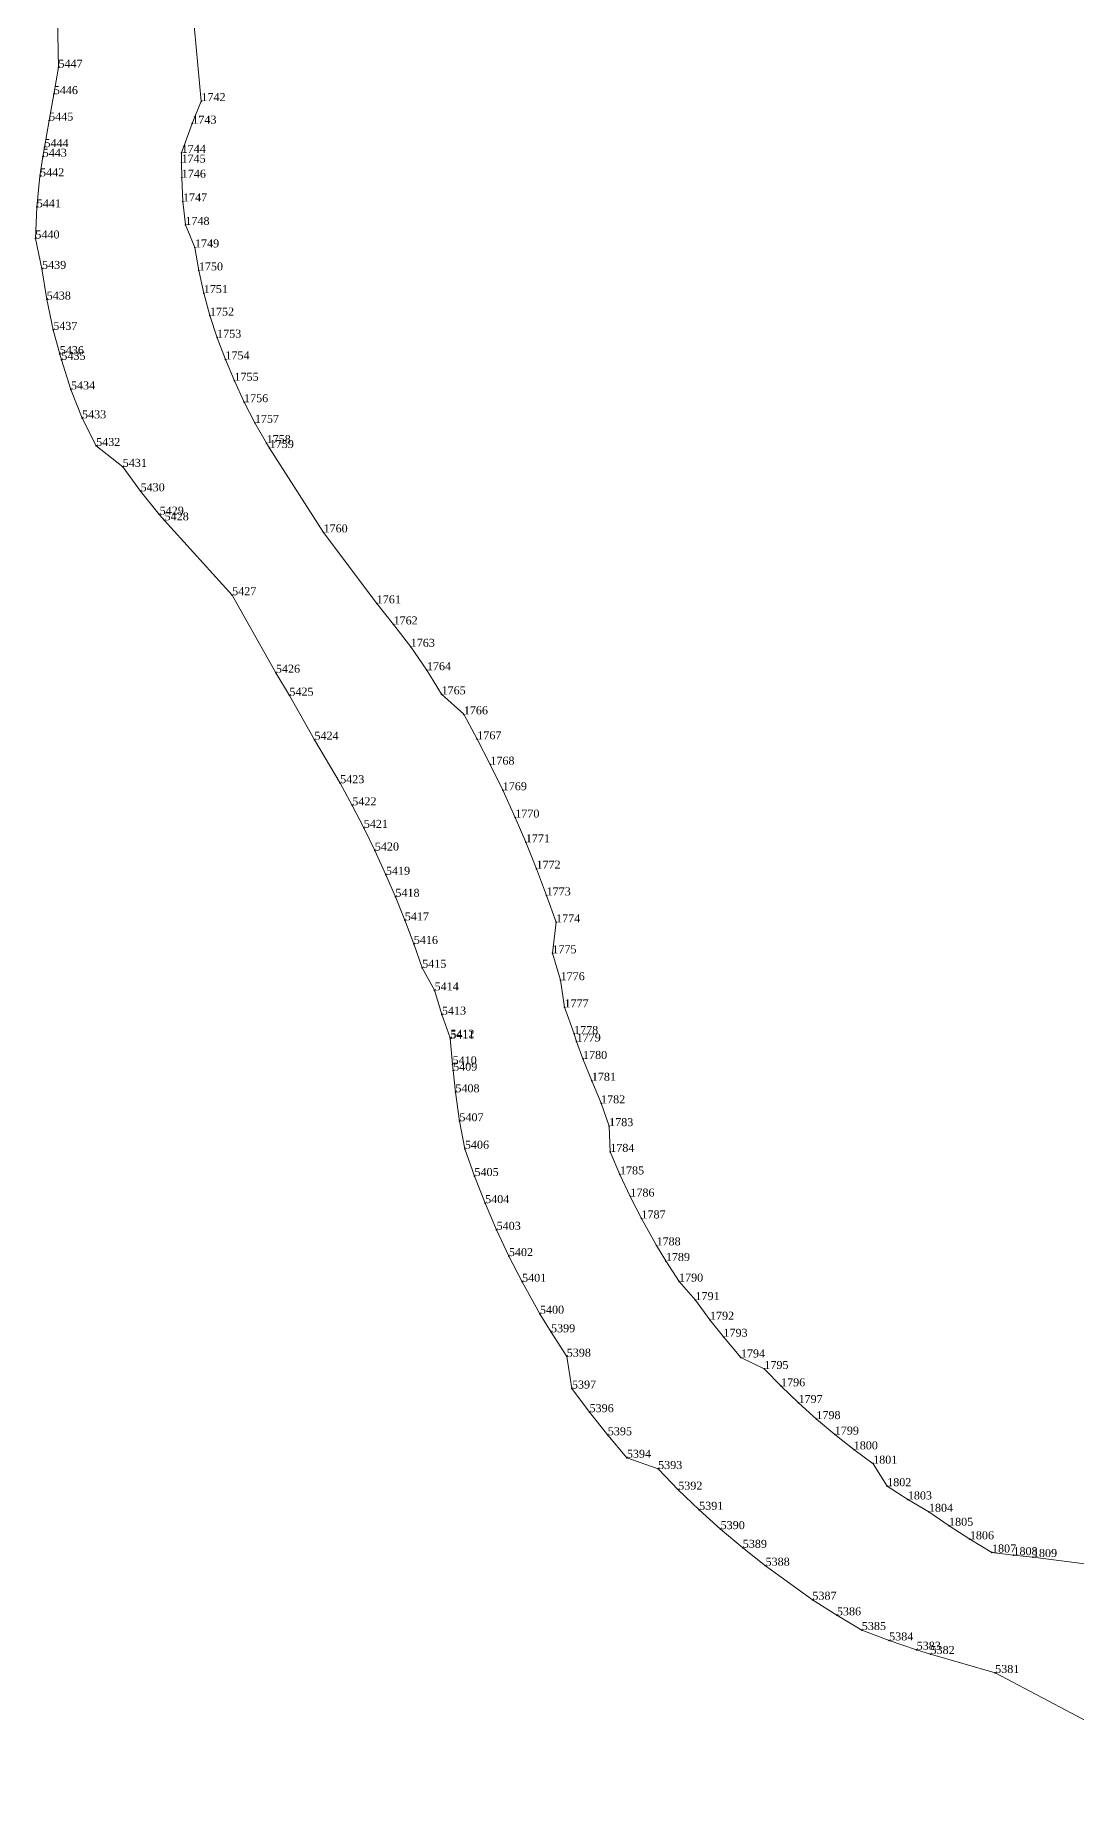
# Model space of a CAD drawing. Header units: metres. Extents: x 543554 to 549226, y 1840763 to 1844579.
# Drawn here: x 546237 to 546315.1, y 1842247.1 to 1842379.6 of the extents above; entities that cross this region are included whole.
import ezdxf

# ---------------------------------------------------------------- set-up
doc = ezdxf.new("R2010")
doc.units = ezdxf.units.M
doc.header["$MEASUREMENT"] = 0
for name, color, linetype, lineweight in [('Level 12', 7, 'Continuous', 0), ('Level 30', 7, 'Continuous', 0), ('Level 7', 7, 'Continuous', 0)]:
    doc.layers.add(name, color=color, linetype=linetype, lineweight=lineweight)
doc.styles.add('Style-Vntime', font='Vntime.shx')

# ---------------------------------------------------------------- blocks, each defined once
blk = doc.blocks.new('DDCT')
at = {"layer": 'Level 7', "color": 3, "linetype": 'Continuous', "lineweight": 30}
blk.add_point((0, 0), dxfattribs=at)
blk = doc.blocks.new('SHMIA_1741')
at = {"layer": 'Level 12', "color": 2, "linetype": 'Continuous', "lineweight": 0, "style": 'Style-Vntime'}
blk.add_text('1742', height=0.6, dxfattribs=at).set_placement((0, 0))
blk = doc.blocks.new('SHMIA_1742')
at = {"layer": 'Level 12', "color": 2, "linetype": 'Continuous', "lineweight": 0, "style": 'Style-Vntime'}
blk.add_text('1743', height=0.6, dxfattribs=at).set_placement((0, 0))
blk = doc.blocks.new('SHMIA_1743')
at = {"layer": 'Level 12', "color": 2, "linetype": 'Continuous', "lineweight": 0, "style": 'Style-Vntime'}
blk.add_text('1744', height=0.6, dxfattribs=at).set_placement((0, 0))
blk = doc.blocks.new('SHMIA_1744')
at = {"layer": 'Level 12', "color": 2, "linetype": 'Continuous', "lineweight": 0, "style": 'Style-Vntime'}
blk.add_text('1745', height=0.6, dxfattribs=at).set_placement((0, 0))
blk = doc.blocks.new('SHMIA_1745')
at = {"layer": 'Level 12', "color": 2, "linetype": 'Continuous', "lineweight": 0, "style": 'Style-Vntime'}
blk.add_text('1746', height=0.6, dxfattribs=at).set_placement((0, 0))
blk = doc.blocks.new('SHMIA_1746')
at = {"layer": 'Level 12', "color": 2, "linetype": 'Continuous', "lineweight": 0, "style": 'Style-Vntime'}
blk.add_text('1747', height=0.6, dxfattribs=at).set_placement((0, 0))
blk = doc.blocks.new('SHMIA_1747')
at = {"layer": 'Level 12', "color": 2, "linetype": 'Continuous', "lineweight": 0, "style": 'Style-Vntime'}
blk.add_text('1748', height=0.6, dxfattribs=at).set_placement((0, 0))
blk = doc.blocks.new('SHMIA_1748')
at = {"layer": 'Level 12', "color": 2, "linetype": 'Continuous', "lineweight": 0, "style": 'Style-Vntime'}
blk.add_text('1749', height=0.6, dxfattribs=at).set_placement((0, 0))
blk = doc.blocks.new('SHMIA_1749')
at = {"layer": 'Level 12', "color": 2, "linetype": 'Continuous', "lineweight": 0, "style": 'Style-Vntime'}
blk.add_text('1750', height=0.6, dxfattribs=at).set_placement((0, 0))
blk = doc.blocks.new('SHMIA_1750')
at = {"layer": 'Level 12', "color": 2, "linetype": 'Continuous', "lineweight": 0, "style": 'Style-Vntime'}
blk.add_text('1751', height=0.6, dxfattribs=at).set_placement((0, 0))
blk = doc.blocks.new('SHMIA_1751')
at = {"layer": 'Level 12', "color": 2, "linetype": 'Continuous', "lineweight": 0, "style": 'Style-Vntime'}
blk.add_text('1752', height=0.6, dxfattribs=at).set_placement((0, 0))
blk = doc.blocks.new('SHMIA_1752')
at = {"layer": 'Level 12', "color": 2, "linetype": 'Continuous', "lineweight": 0, "style": 'Style-Vntime'}
blk.add_text('1753', height=0.6, dxfattribs=at).set_placement((0, 0))
blk = doc.blocks.new('SHMIA_1753')
at = {"layer": 'Level 12', "color": 2, "linetype": 'Continuous', "lineweight": 0, "style": 'Style-Vntime'}
blk.add_text('1754', height=0.6, dxfattribs=at).set_placement((0, 0))
blk = doc.blocks.new('SHMIA_1754')
at = {"layer": 'Level 12', "color": 2, "linetype": 'Continuous', "lineweight": 0, "style": 'Style-Vntime'}
blk.add_text('1755', height=0.6, dxfattribs=at).set_placement((0, 0))
blk = doc.blocks.new('SHMIA_1755')
at = {"layer": 'Level 12', "color": 2, "linetype": 'Continuous', "lineweight": 0, "style": 'Style-Vntime'}
blk.add_text('1756', height=0.6, dxfattribs=at).set_placement((0, 0))
blk = doc.blocks.new('SHMIA_1756')
at = {"layer": 'Level 12', "color": 2, "linetype": 'Continuous', "lineweight": 0, "style": 'Style-Vntime'}
blk.add_text('1757', height=0.6, dxfattribs=at).set_placement((0, 0))
blk = doc.blocks.new('SHMIA_1757')
at = {"layer": 'Level 12', "color": 2, "linetype": 'Continuous', "lineweight": 0, "style": 'Style-Vntime'}
blk.add_text('1758', height=0.6, dxfattribs=at).set_placement((0, 0))
blk = doc.blocks.new('SHMIA_1758')
at = {"layer": 'Level 12', "color": 2, "linetype": 'Continuous', "lineweight": 0, "style": 'Style-Vntime'}
blk.add_text('1759', height=0.6, dxfattribs=at).set_placement((0, 0))
blk = doc.blocks.new('SHMIA_1759')
at = {"layer": 'Level 12', "color": 2, "linetype": 'Continuous', "lineweight": 0, "style": 'Style-Vntime'}
blk.add_text('1760', height=0.6, dxfattribs=at).set_placement((0, 0))
blk = doc.blocks.new('SHMIA_1760')
at = {"layer": 'Level 12', "color": 2, "linetype": 'Continuous', "lineweight": 0, "style": 'Style-Vntime'}
blk.add_text('1761', height=0.6, dxfattribs=at).set_placement((0, 0))
blk = doc.blocks.new('SHMIA_1761')
at = {"layer": 'Level 12', "color": 2, "linetype": 'Continuous', "lineweight": 0, "style": 'Style-Vntime'}
blk.add_text('1762', height=0.6, dxfattribs=at).set_placement((0, 0))
blk = doc.blocks.new('SHMIA_1762')
at = {"layer": 'Level 12', "color": 2, "linetype": 'Continuous', "lineweight": 0, "style": 'Style-Vntime'}
blk.add_text('1763', height=0.6, dxfattribs=at).set_placement((0, 0))
blk = doc.blocks.new('SHMIA_1763')
at = {"layer": 'Level 12', "color": 2, "linetype": 'Continuous', "lineweight": 0, "style": 'Style-Vntime'}
blk.add_text('1764', height=0.6, dxfattribs=at).set_placement((0, 0))
blk = doc.blocks.new('SHMIA_1764')
at = {"layer": 'Level 12', "color": 2, "linetype": 'Continuous', "lineweight": 0, "style": 'Style-Vntime'}
blk.add_text('1765', height=0.6, dxfattribs=at).set_placement((0, 0))
blk = doc.blocks.new('SHMIA_1765')
at = {"layer": 'Level 12', "color": 2, "linetype": 'Continuous', "lineweight": 0, "style": 'Style-Vntime'}
blk.add_text('1766', height=0.6, dxfattribs=at).set_placement((0, 0))
blk = doc.blocks.new('SHMIA_1766')
at = {"layer": 'Level 12', "color": 2, "linetype": 'Continuous', "lineweight": 0, "style": 'Style-Vntime'}
blk.add_text('1767', height=0.6, dxfattribs=at).set_placement((0, 0))
blk = doc.blocks.new('SHMIA_1767')
at = {"layer": 'Level 12', "color": 2, "linetype": 'Continuous', "lineweight": 0, "style": 'Style-Vntime'}
blk.add_text('1768', height=0.6, dxfattribs=at).set_placement((0, 0))
blk = doc.blocks.new('SHMIA_1768')
at = {"layer": 'Level 12', "color": 2, "linetype": 'Continuous', "lineweight": 0, "style": 'Style-Vntime'}
blk.add_text('1769', height=0.6, dxfattribs=at).set_placement((0, 0))
blk = doc.blocks.new('SHMIA_1769')
at = {"layer": 'Level 12', "color": 2, "linetype": 'Continuous', "lineweight": 0, "style": 'Style-Vntime'}
blk.add_text('1770', height=0.6, dxfattribs=at).set_placement((0, 0))
blk = doc.blocks.new('SHMIA_1770')
at = {"layer": 'Level 12', "color": 2, "linetype": 'Continuous', "lineweight": 0, "style": 'Style-Vntime'}
blk.add_text('1771', height=0.6, dxfattribs=at).set_placement((0, 0))
blk = doc.blocks.new('SHMIA_1771')
at = {"layer": 'Level 12', "color": 2, "linetype": 'Continuous', "lineweight": 0, "style": 'Style-Vntime'}
blk.add_text('1772', height=0.6, dxfattribs=at).set_placement((0, 0))
blk = doc.blocks.new('SHMIA_1772')
at = {"layer": 'Level 12', "color": 2, "linetype": 'Continuous', "lineweight": 0, "style": 'Style-Vntime'}
blk.add_text('1773', height=0.6, dxfattribs=at).set_placement((0, 0))
blk = doc.blocks.new('SHMIA_1773')
at = {"layer": 'Level 12', "color": 2, "linetype": 'Continuous', "lineweight": 0, "style": 'Style-Vntime'}
blk.add_text('1774', height=0.6, dxfattribs=at).set_placement((0, 0))
blk = doc.blocks.new('SHMIA_1774')
at = {"layer": 'Level 12', "color": 2, "linetype": 'Continuous', "lineweight": 0, "style": 'Style-Vntime'}
blk.add_text('1775', height=0.6, dxfattribs=at).set_placement((0, 0))
blk = doc.blocks.new('SHMIA_1775')
at = {"layer": 'Level 12', "color": 2, "linetype": 'Continuous', "lineweight": 0, "style": 'Style-Vntime'}
blk.add_text('1776', height=0.6, dxfattribs=at).set_placement((0, 0))
blk = doc.blocks.new('SHMIA_1776')
at = {"layer": 'Level 12', "color": 2, "linetype": 'Continuous', "lineweight": 0, "style": 'Style-Vntime'}
blk.add_text('1777', height=0.6, dxfattribs=at).set_placement((0, 0))
blk = doc.blocks.new('SHMIA_1777')
at = {"layer": 'Level 12', "color": 2, "linetype": 'Continuous', "lineweight": 0, "style": 'Style-Vntime'}
blk.add_text('1778', height=0.6, dxfattribs=at).set_placement((0, 0))
blk = doc.blocks.new('SHMIA_1778')
at = {"layer": 'Level 12', "color": 2, "linetype": 'Continuous', "lineweight": 0, "style": 'Style-Vntime'}
blk.add_text('1779', height=0.6, dxfattribs=at).set_placement((0, 0))
blk = doc.blocks.new('SHMIA_1779')
at = {"layer": 'Level 12', "color": 2, "linetype": 'Continuous', "lineweight": 0, "style": 'Style-Vntime'}
blk.add_text('1780', height=0.6, dxfattribs=at).set_placement((0, 0))
blk = doc.blocks.new('SHMIA_1780')
at = {"layer": 'Level 12', "color": 2, "linetype": 'Continuous', "lineweight": 0, "style": 'Style-Vntime'}
blk.add_text('1781', height=0.6, dxfattribs=at).set_placement((0, 0))
blk = doc.blocks.new('SHMIA_1781')
at = {"layer": 'Level 12', "color": 2, "linetype": 'Continuous', "lineweight": 0, "style": 'Style-Vntime'}
blk.add_text('1782', height=0.6, dxfattribs=at).set_placement((0, 0))
blk = doc.blocks.new('SHMIA_1782')
at = {"layer": 'Level 12', "color": 2, "linetype": 'Continuous', "lineweight": 0, "style": 'Style-Vntime'}
blk.add_text('1783', height=0.6, dxfattribs=at).set_placement((0, 0))
blk = doc.blocks.new('SHMIA_1783')
at = {"layer": 'Level 12', "color": 2, "linetype": 'Continuous', "lineweight": 0, "style": 'Style-Vntime'}
blk.add_text('1784', height=0.6, dxfattribs=at).set_placement((0, 0))
blk = doc.blocks.new('SHMIA_1784')
at = {"layer": 'Level 12', "color": 2, "linetype": 'Continuous', "lineweight": 0, "style": 'Style-Vntime'}
blk.add_text('1785', height=0.6, dxfattribs=at).set_placement((0, 0))
blk = doc.blocks.new('SHMIA_1785')
at = {"layer": 'Level 12', "color": 2, "linetype": 'Continuous', "lineweight": 0, "style": 'Style-Vntime'}
blk.add_text('1786', height=0.6, dxfattribs=at).set_placement((0, 0))
blk = doc.blocks.new('SHMIA_1786')
at = {"layer": 'Level 12', "color": 2, "linetype": 'Continuous', "lineweight": 0, "style": 'Style-Vntime'}
blk.add_text('1787', height=0.6, dxfattribs=at).set_placement((0, 0))
blk = doc.blocks.new('SHMIA_1787')
at = {"layer": 'Level 12', "color": 2, "linetype": 'Continuous', "lineweight": 0, "style": 'Style-Vntime'}
blk.add_text('1788', height=0.6, dxfattribs=at).set_placement((0, 0))
blk = doc.blocks.new('SHMIA_1788')
at = {"layer": 'Level 12', "color": 2, "linetype": 'Continuous', "lineweight": 0, "style": 'Style-Vntime'}
blk.add_text('1789', height=0.6, dxfattribs=at).set_placement((0, 0))
blk = doc.blocks.new('SHMIA_1789')
at = {"layer": 'Level 12', "color": 2, "linetype": 'Continuous', "lineweight": 0, "style": 'Style-Vntime'}
blk.add_text('1790', height=0.6, dxfattribs=at).set_placement((0, 0))
blk = doc.blocks.new('SHMIA_1790')
at = {"layer": 'Level 12', "color": 2, "linetype": 'Continuous', "lineweight": 0, "style": 'Style-Vntime'}
blk.add_text('1791', height=0.6, dxfattribs=at).set_placement((0, 0))
blk = doc.blocks.new('SHMIA_1791')
at = {"layer": 'Level 12', "color": 2, "linetype": 'Continuous', "lineweight": 0, "style": 'Style-Vntime'}
blk.add_text('1792', height=0.6, dxfattribs=at).set_placement((0, 0))
blk = doc.blocks.new('SHMIA_1792')
at = {"layer": 'Level 12', "color": 2, "linetype": 'Continuous', "lineweight": 0, "style": 'Style-Vntime'}
blk.add_text('1793', height=0.6, dxfattribs=at).set_placement((0, 0))
blk = doc.blocks.new('SHMIA_1793')
at = {"layer": 'Level 12', "color": 2, "linetype": 'Continuous', "lineweight": 0, "style": 'Style-Vntime'}
blk.add_text('1794', height=0.6, dxfattribs=at).set_placement((0, 0))
blk = doc.blocks.new('SHMIA_1794')
at = {"layer": 'Level 12', "color": 2, "linetype": 'Continuous', "lineweight": 0, "style": 'Style-Vntime'}
blk.add_text('1795', height=0.6, dxfattribs=at).set_placement((0, 0))
blk = doc.blocks.new('SHMIA_1795')
at = {"layer": 'Level 12', "color": 2, "linetype": 'Continuous', "lineweight": 0, "style": 'Style-Vntime'}
blk.add_text('1796', height=0.6, dxfattribs=at).set_placement((0, 0))
blk = doc.blocks.new('SHMIA_1796')
at = {"layer": 'Level 12', "color": 2, "linetype": 'Continuous', "lineweight": 0, "style": 'Style-Vntime'}
blk.add_text('1797', height=0.6, dxfattribs=at).set_placement((0, 0))
blk = doc.blocks.new('SHMIA_1797')
at = {"layer": 'Level 12', "color": 2, "linetype": 'Continuous', "lineweight": 0, "style": 'Style-Vntime'}
blk.add_text('1798', height=0.6, dxfattribs=at).set_placement((0, 0))
blk = doc.blocks.new('SHMIA_1798')
at = {"layer": 'Level 12', "color": 2, "linetype": 'Continuous', "lineweight": 0, "style": 'Style-Vntime'}
blk.add_text('1799', height=0.6, dxfattribs=at).set_placement((0, 0))
blk = doc.blocks.new('SHMIA_1799')
at = {"layer": 'Level 12', "color": 2, "linetype": 'Continuous', "lineweight": 0, "style": 'Style-Vntime'}
blk.add_text('1800', height=0.6, dxfattribs=at).set_placement((0, 0))
blk = doc.blocks.new('SHMIA_1800')
at = {"layer": 'Level 12', "color": 2, "linetype": 'Continuous', "lineweight": 0, "style": 'Style-Vntime'}
blk.add_text('1801', height=0.6, dxfattribs=at).set_placement((0, 0))
blk = doc.blocks.new('SHMIA_1801')
at = {"layer": 'Level 12', "color": 2, "linetype": 'Continuous', "lineweight": 0, "style": 'Style-Vntime'}
blk.add_text('1802', height=0.6, dxfattribs=at).set_placement((0, 0))
blk = doc.blocks.new('SHMIA_1802')
at = {"layer": 'Level 12', "color": 2, "linetype": 'Continuous', "lineweight": 0, "style": 'Style-Vntime'}
blk.add_text('1803', height=0.6, dxfattribs=at).set_placement((0, 0))
blk = doc.blocks.new('SHMIA_1803')
at = {"layer": 'Level 12', "color": 2, "linetype": 'Continuous', "lineweight": 0, "style": 'Style-Vntime'}
blk.add_text('1804', height=0.6, dxfattribs=at).set_placement((0, 0))
blk = doc.blocks.new('SHMIA_1804')
at = {"layer": 'Level 12', "color": 2, "linetype": 'Continuous', "lineweight": 0, "style": 'Style-Vntime'}
blk.add_text('1805', height=0.6, dxfattribs=at).set_placement((0, 0))
blk = doc.blocks.new('SHMIA_1805')
at = {"layer": 'Level 12', "color": 2, "linetype": 'Continuous', "lineweight": 0, "style": 'Style-Vntime'}
blk.add_text('1806', height=0.6, dxfattribs=at).set_placement((0, 0))
blk = doc.blocks.new('SHMIA_1806')
at = {"layer": 'Level 12', "color": 2, "linetype": 'Continuous', "lineweight": 0, "style": 'Style-Vntime'}
blk.add_text('1807', height=0.6, dxfattribs=at).set_placement((0, 0))
blk = doc.blocks.new('SHMIA_1807')
at = {"layer": 'Level 12', "color": 2, "linetype": 'Continuous', "lineweight": 0, "style": 'Style-Vntime'}
blk.add_text('1808', height=0.6, dxfattribs=at).set_placement((0, 0))
blk = doc.blocks.new('SHMIA_1808')
at = {"layer": 'Level 12', "color": 2, "linetype": 'Continuous', "lineweight": 0, "style": 'Style-Vntime'}
blk.add_text('1809', height=0.6, dxfattribs=at).set_placement((0, 0))
blk = doc.blocks.new('SHMIA_5380')
at = {"layer": 'Level 12', "color": 2, "linetype": 'Continuous', "lineweight": 0, "style": 'Style-Vntime'}
blk.add_text('5381', height=0.6, dxfattribs=at).set_placement((0, 0))
blk = doc.blocks.new('SHMIA_5381')
at = {"layer": 'Level 12', "color": 2, "linetype": 'Continuous', "lineweight": 0, "style": 'Style-Vntime'}
blk.add_text('5382', height=0.6, dxfattribs=at).set_placement((0, 0))
blk = doc.blocks.new('SHMIA_5382')
at = {"layer": 'Level 12', "color": 2, "linetype": 'Continuous', "lineweight": 0, "style": 'Style-Vntime'}
blk.add_text('5383', height=0.6, dxfattribs=at).set_placement((0, 0))
blk = doc.blocks.new('SHMIA_5383')
at = {"layer": 'Level 12', "color": 2, "linetype": 'Continuous', "lineweight": 0, "style": 'Style-Vntime'}
blk.add_text('5384', height=0.6, dxfattribs=at).set_placement((0, 0))
blk = doc.blocks.new('SHMIA_5384')
at = {"layer": 'Level 12', "color": 2, "linetype": 'Continuous', "lineweight": 0, "style": 'Style-Vntime'}
blk.add_text('5385', height=0.6, dxfattribs=at).set_placement((0, 0))
blk = doc.blocks.new('SHMIA_5385')
at = {"layer": 'Level 12', "color": 2, "linetype": 'Continuous', "lineweight": 0, "style": 'Style-Vntime'}
blk.add_text('5386', height=0.6, dxfattribs=at).set_placement((0, 0))
blk = doc.blocks.new('SHMIA_5386')
at = {"layer": 'Level 12', "color": 2, "linetype": 'Continuous', "lineweight": 0, "style": 'Style-Vntime'}
blk.add_text('5387', height=0.6, dxfattribs=at).set_placement((0, 0))
blk = doc.blocks.new('SHMIA_5387')
at = {"layer": 'Level 12', "color": 2, "linetype": 'Continuous', "lineweight": 0, "style": 'Style-Vntime'}
blk.add_text('5388', height=0.6, dxfattribs=at).set_placement((0, 0))
blk = doc.blocks.new('SHMIA_5388')
at = {"layer": 'Level 12', "color": 2, "linetype": 'Continuous', "lineweight": 0, "style": 'Style-Vntime'}
blk.add_text('5389', height=0.6, dxfattribs=at).set_placement((0, 0))
blk = doc.blocks.new('SHMIA_5389')
at = {"layer": 'Level 12', "color": 2, "linetype": 'Continuous', "lineweight": 0, "style": 'Style-Vntime'}
blk.add_text('5390', height=0.6, dxfattribs=at).set_placement((0, 0))
blk = doc.blocks.new('SHMIA_5390')
at = {"layer": 'Level 12', "color": 2, "linetype": 'Continuous', "lineweight": 0, "style": 'Style-Vntime'}
blk.add_text('5391', height=0.6, dxfattribs=at).set_placement((0, 0))
blk = doc.blocks.new('SHMIA_5391')
at = {"layer": 'Level 12', "color": 2, "linetype": 'Continuous', "lineweight": 0, "style": 'Style-Vntime'}
blk.add_text('5392', height=0.6, dxfattribs=at).set_placement((0, 0))
blk = doc.blocks.new('SHMIA_5392')
at = {"layer": 'Level 12', "color": 2, "linetype": 'Continuous', "lineweight": 0, "style": 'Style-Vntime'}
blk.add_text('5393', height=0.6, dxfattribs=at).set_placement((0, 0))
blk = doc.blocks.new('SHMIA_5393')
at = {"layer": 'Level 12', "color": 2, "linetype": 'Continuous', "lineweight": 0, "style": 'Style-Vntime'}
blk.add_text('5394', height=0.6, dxfattribs=at).set_placement((0, 0))
blk = doc.blocks.new('SHMIA_5394')
at = {"layer": 'Level 12', "color": 2, "linetype": 'Continuous', "lineweight": 0, "style": 'Style-Vntime'}
blk.add_text('5395', height=0.6, dxfattribs=at).set_placement((0, 0))
blk = doc.blocks.new('SHMIA_5395')
at = {"layer": 'Level 12', "color": 2, "linetype": 'Continuous', "lineweight": 0, "style": 'Style-Vntime'}
blk.add_text('5396', height=0.6, dxfattribs=at).set_placement((0, 0))
blk = doc.blocks.new('SHMIA_5396')
at = {"layer": 'Level 12', "color": 2, "linetype": 'Continuous', "lineweight": 0, "style": 'Style-Vntime'}
blk.add_text('5397', height=0.6, dxfattribs=at).set_placement((0, 0))
blk = doc.blocks.new('SHMIA_5397')
at = {"layer": 'Level 12', "color": 2, "linetype": 'Continuous', "lineweight": 0, "style": 'Style-Vntime'}
blk.add_text('5398', height=0.6, dxfattribs=at).set_placement((0, 0))
blk = doc.blocks.new('SHMIA_5398')
at = {"layer": 'Level 12', "color": 2, "linetype": 'Continuous', "lineweight": 0, "style": 'Style-Vntime'}
blk.add_text('5399', height=0.6, dxfattribs=at).set_placement((0, 0))
blk = doc.blocks.new('SHMIA_5399')
at = {"layer": 'Level 12', "color": 2, "linetype": 'Continuous', "lineweight": 0, "style": 'Style-Vntime'}
blk.add_text('5400', height=0.6, dxfattribs=at).set_placement((0, 0))
blk = doc.blocks.new('SHMIA_5400')
at = {"layer": 'Level 12', "color": 2, "linetype": 'Continuous', "lineweight": 0, "style": 'Style-Vntime'}
blk.add_text('5401', height=0.6, dxfattribs=at).set_placement((0, 0))
blk = doc.blocks.new('SHMIA_5401')
at = {"layer": 'Level 12', "color": 2, "linetype": 'Continuous', "lineweight": 0, "style": 'Style-Vntime'}
blk.add_text('5402', height=0.6, dxfattribs=at).set_placement((0, 0))
blk = doc.blocks.new('SHMIA_5402')
at = {"layer": 'Level 12', "color": 2, "linetype": 'Continuous', "lineweight": 0, "style": 'Style-Vntime'}
blk.add_text('5403', height=0.6, dxfattribs=at).set_placement((0, 0))
blk = doc.blocks.new('SHMIA_5403')
at = {"layer": 'Level 12', "color": 2, "linetype": 'Continuous', "lineweight": 0, "style": 'Style-Vntime'}
blk.add_text('5404', height=0.6, dxfattribs=at).set_placement((0, 0))
blk = doc.blocks.new('SHMIA_5404')
at = {"layer": 'Level 12', "color": 2, "linetype": 'Continuous', "lineweight": 0, "style": 'Style-Vntime'}
blk.add_text('5405', height=0.6, dxfattribs=at).set_placement((0, 0))
blk = doc.blocks.new('SHMIA_5405')
at = {"layer": 'Level 12', "color": 2, "linetype": 'Continuous', "lineweight": 0, "style": 'Style-Vntime'}
blk.add_text('5406', height=0.6, dxfattribs=at).set_placement((0, 0))
blk = doc.blocks.new('SHMIA_5406')
at = {"layer": 'Level 12', "color": 2, "linetype": 'Continuous', "lineweight": 0, "style": 'Style-Vntime'}
blk.add_text('5407', height=0.6, dxfattribs=at).set_placement((0, 0))
blk = doc.blocks.new('SHMIA_5407')
at = {"layer": 'Level 12', "color": 2, "linetype": 'Continuous', "lineweight": 0, "style": 'Style-Vntime'}
blk.add_text('5408', height=0.6, dxfattribs=at).set_placement((0, 0))
blk = doc.blocks.new('SHMIA_5408')
at = {"layer": 'Level 12', "color": 2, "linetype": 'Continuous', "lineweight": 0, "style": 'Style-Vntime'}
blk.add_text('5409', height=0.6, dxfattribs=at).set_placement((0, 0))
blk = doc.blocks.new('SHMIA_5409')
at = {"layer": 'Level 12', "color": 2, "linetype": 'Continuous', "lineweight": 0, "style": 'Style-Vntime'}
blk.add_text('5410', height=0.6, dxfattribs=at).set_placement((0, 0))
blk = doc.blocks.new('SHMIA_5410')
at = {"layer": 'Level 12', "color": 2, "linetype": 'Continuous', "lineweight": 0, "style": 'Style-Vntime'}
blk.add_text('5411', height=0.6, dxfattribs=at).set_placement((0, 0))
blk = doc.blocks.new('SHMIA_5411')
at = {"layer": 'Level 12', "color": 2, "linetype": 'Continuous', "lineweight": 0, "style": 'Style-Vntime'}
blk.add_text('5412', height=0.6, dxfattribs=at).set_placement((0, 0))
blk = doc.blocks.new('SHMIA_5412')
at = {"layer": 'Level 12', "color": 2, "linetype": 'Continuous', "lineweight": 0, "style": 'Style-Vntime'}
blk.add_text('5413', height=0.6, dxfattribs=at).set_placement((0, 0))
blk = doc.blocks.new('SHMIA_5413')
at = {"layer": 'Level 12', "color": 2, "linetype": 'Continuous', "lineweight": 0, "style": 'Style-Vntime'}
blk.add_text('5414', height=0.6, dxfattribs=at).set_placement((0, 0))
blk = doc.blocks.new('SHMIA_5414')
at = {"layer": 'Level 12', "color": 2, "linetype": 'Continuous', "lineweight": 0, "style": 'Style-Vntime'}
blk.add_text('5415', height=0.6, dxfattribs=at).set_placement((0, 0))
blk = doc.blocks.new('SHMIA_5415')
at = {"layer": 'Level 12', "color": 2, "linetype": 'Continuous', "lineweight": 0, "style": 'Style-Vntime'}
blk.add_text('5416', height=0.6, dxfattribs=at).set_placement((0, 0))
blk = doc.blocks.new('SHMIA_5416')
at = {"layer": 'Level 12', "color": 2, "linetype": 'Continuous', "lineweight": 0, "style": 'Style-Vntime'}
blk.add_text('5417', height=0.6, dxfattribs=at).set_placement((0, 0))
blk = doc.blocks.new('SHMIA_5417')
at = {"layer": 'Level 12', "color": 2, "linetype": 'Continuous', "lineweight": 0, "style": 'Style-Vntime'}
blk.add_text('5418', height=0.6, dxfattribs=at).set_placement((0, 0))
blk = doc.blocks.new('SHMIA_5418')
at = {"layer": 'Level 12', "color": 2, "linetype": 'Continuous', "lineweight": 0, "style": 'Style-Vntime'}
blk.add_text('5419', height=0.6, dxfattribs=at).set_placement((0, 0))
blk = doc.blocks.new('SHMIA_5419')
at = {"layer": 'Level 12', "color": 2, "linetype": 'Continuous', "lineweight": 0, "style": 'Style-Vntime'}
blk.add_text('5420', height=0.6, dxfattribs=at).set_placement((0, 0))
blk = doc.blocks.new('SHMIA_5420')
at = {"layer": 'Level 12', "color": 2, "linetype": 'Continuous', "lineweight": 0, "style": 'Style-Vntime'}
blk.add_text('5421', height=0.6, dxfattribs=at).set_placement((0, 0))
blk = doc.blocks.new('SHMIA_5421')
at = {"layer": 'Level 12', "color": 2, "linetype": 'Continuous', "lineweight": 0, "style": 'Style-Vntime'}
blk.add_text('5422', height=0.6, dxfattribs=at).set_placement((0, 0))
blk = doc.blocks.new('SHMIA_5422')
at = {"layer": 'Level 12', "color": 2, "linetype": 'Continuous', "lineweight": 0, "style": 'Style-Vntime'}
blk.add_text('5423', height=0.6, dxfattribs=at).set_placement((0, 0))
blk = doc.blocks.new('SHMIA_5423')
at = {"layer": 'Level 12', "color": 2, "linetype": 'Continuous', "lineweight": 0, "style": 'Style-Vntime'}
blk.add_text('5424', height=0.6, dxfattribs=at).set_placement((0, 0))
blk = doc.blocks.new('SHMIA_5424')
at = {"layer": 'Level 12', "color": 2, "linetype": 'Continuous', "lineweight": 0, "style": 'Style-Vntime'}
blk.add_text('5425', height=0.6, dxfattribs=at).set_placement((0, 0))
blk = doc.blocks.new('SHMIA_5425')
at = {"layer": 'Level 12', "color": 2, "linetype": 'Continuous', "lineweight": 0, "style": 'Style-Vntime'}
blk.add_text('5426', height=0.6, dxfattribs=at).set_placement((0, 0))
blk = doc.blocks.new('SHMIA_5426')
at = {"layer": 'Level 12', "color": 2, "linetype": 'Continuous', "lineweight": 0, "style": 'Style-Vntime'}
blk.add_text('5427', height=0.6, dxfattribs=at).set_placement((0, 0))
blk = doc.blocks.new('SHMIA_5427')
at = {"layer": 'Level 12', "color": 2, "linetype": 'Continuous', "lineweight": 0, "style": 'Style-Vntime'}
blk.add_text('5428', height=0.6, dxfattribs=at).set_placement((0, 0))
blk = doc.blocks.new('SHMIA_5428')
at = {"layer": 'Level 12', "color": 2, "linetype": 'Continuous', "lineweight": 0, "style": 'Style-Vntime'}
blk.add_text('5429', height=0.6, dxfattribs=at).set_placement((0, 0))
blk = doc.blocks.new('SHMIA_5429')
at = {"layer": 'Level 12', "color": 2, "linetype": 'Continuous', "lineweight": 0, "style": 'Style-Vntime'}
blk.add_text('5430', height=0.6, dxfattribs=at).set_placement((0, 0))
blk = doc.blocks.new('SHMIA_5430')
at = {"layer": 'Level 12', "color": 2, "linetype": 'Continuous', "lineweight": 0, "style": 'Style-Vntime'}
blk.add_text('5431', height=0.6, dxfattribs=at).set_placement((0, 0))
blk = doc.blocks.new('SHMIA_5431')
at = {"layer": 'Level 12', "color": 2, "linetype": 'Continuous', "lineweight": 0, "style": 'Style-Vntime'}
blk.add_text('5432', height=0.6, dxfattribs=at).set_placement((0, 0))
blk = doc.blocks.new('SHMIA_5432')
at = {"layer": 'Level 12', "color": 2, "linetype": 'Continuous', "lineweight": 0, "style": 'Style-Vntime'}
blk.add_text('5433', height=0.6, dxfattribs=at).set_placement((0, 0))
blk = doc.blocks.new('SHMIA_5433')
at = {"layer": 'Level 12', "color": 2, "linetype": 'Continuous', "lineweight": 0, "style": 'Style-Vntime'}
blk.add_text('5434', height=0.6, dxfattribs=at).set_placement((0, 0))
blk = doc.blocks.new('SHMIA_5434')
at = {"layer": 'Level 12', "color": 2, "linetype": 'Continuous', "lineweight": 0, "style": 'Style-Vntime'}
blk.add_text('5435', height=0.6, dxfattribs=at).set_placement((0, 0))
blk = doc.blocks.new('SHMIA_5435')
at = {"layer": 'Level 12', "color": 2, "linetype": 'Continuous', "lineweight": 0, "style": 'Style-Vntime'}
blk.add_text('5436', height=0.6, dxfattribs=at).set_placement((0, 0))
blk = doc.blocks.new('SHMIA_5436')
at = {"layer": 'Level 12', "color": 2, "linetype": 'Continuous', "lineweight": 0, "style": 'Style-Vntime'}
blk.add_text('5437', height=0.6, dxfattribs=at).set_placement((0, 0))
blk = doc.blocks.new('SHMIA_5437')
at = {"layer": 'Level 12', "color": 2, "linetype": 'Continuous', "lineweight": 0, "style": 'Style-Vntime'}
blk.add_text('5438', height=0.6, dxfattribs=at).set_placement((0, 0))
blk = doc.blocks.new('SHMIA_5438')
at = {"layer": 'Level 12', "color": 2, "linetype": 'Continuous', "lineweight": 0, "style": 'Style-Vntime'}
blk.add_text('5439', height=0.6, dxfattribs=at).set_placement((0, 0))
blk = doc.blocks.new('SHMIA_5439')
at = {"layer": 'Level 12', "color": 2, "linetype": 'Continuous', "lineweight": 0, "style": 'Style-Vntime'}
blk.add_text('5440', height=0.6, dxfattribs=at).set_placement((0, 0))
blk = doc.blocks.new('SHMIA_5440')
at = {"layer": 'Level 12', "color": 2, "linetype": 'Continuous', "lineweight": 0, "style": 'Style-Vntime'}
blk.add_text('5441', height=0.6, dxfattribs=at).set_placement((0, 0))
blk = doc.blocks.new('SHMIA_5441')
at = {"layer": 'Level 12', "color": 2, "linetype": 'Continuous', "lineweight": 0, "style": 'Style-Vntime'}
blk.add_text('5442', height=0.6, dxfattribs=at).set_placement((0, 0))
blk = doc.blocks.new('SHMIA_5442')
at = {"layer": 'Level 12', "color": 2, "linetype": 'Continuous', "lineweight": 0, "style": 'Style-Vntime'}
blk.add_text('5443', height=0.6, dxfattribs=at).set_placement((0, 0))
blk = doc.blocks.new('SHMIA_5443')
at = {"layer": 'Level 12', "color": 2, "linetype": 'Continuous', "lineweight": 0, "style": 'Style-Vntime'}
blk.add_text('5444', height=0.6, dxfattribs=at).set_placement((0, 0))
blk = doc.blocks.new('SHMIA_5444')
at = {"layer": 'Level 12', "color": 2, "linetype": 'Continuous', "lineweight": 0, "style": 'Style-Vntime'}
blk.add_text('5445', height=0.6, dxfattribs=at).set_placement((0, 0))
blk = doc.blocks.new('SHMIA_5445')
at = {"layer": 'Level 12', "color": 2, "linetype": 'Continuous', "lineweight": 0, "style": 'Style-Vntime'}
blk.add_text('5446', height=0.6, dxfattribs=at).set_placement((0, 0))
blk = doc.blocks.new('SHMIA_5446')
at = {"layer": 'Level 12', "color": 2, "linetype": 'Continuous', "lineweight": 0, "style": 'Style-Vntime'}
blk.add_text('5447', height=0.6, dxfattribs=at).set_placement((0, 0))

msp = doc.modelspace()

# ---------------------------------------------------------------- linework, layer by layer
at = {"layer": 'Level 30', "color": 2, "linetype": 'Continuous', "lineweight": 0, "flags": 128}
for points in [[(546238.6079, 1842385.9111), (546238.7732, 1842377.1994), (546238.4227, 1842375.2123), (546238.0723, 1842373.2253), (546237.7218, 1842371.2383), (546237.5945, 1842370.5162), (546237.3865, 1842369.054), (546237.1543, 1842366.7349), (546237.0391, 1842364.3939), (546237.5367, 1842362.1063), (546237.8883, 1842359.8084), (546238.384, 1842357.5366), (546238.8662, 1842355.7238), (546238.9925, 1842355.2924), (546239.7125, 1842353.0814), (546240.5421, 1842350.9092), (546241.5999, 1842348.8379), (546243.5903, 1842347.2724), (546244.9341, 1842345.4383), (546246.3608, 1842343.685), (546246.7299, 1842343.2597), (546251.803, 1842337.646), (546255.0831, 1842331.8413), (546256.0901, 1842330.1237), (546257.9654, 1842326.8177), (546259.9025, 1842323.561), (546260.8063, 1842321.8955), (546261.6722, 1842320.2099), (546262.4997, 1842318.5052), (546263.33, 1842316.6882), (546264.0378, 1842315.0417), (546264.7476, 1842313.2847), (546265.4174, 1842311.5121), (546266.047, 1842309.7248), (546266.9777, 1842308.0311), (546267.528, 1842306.2094), (546268.1506, 1842304.4767), (546268.1577, 1842304.4077), (546268.3341, 1842302.4897), (546268.3711, 1842302.0107), (546268.5425, 1842300.3882), (546268.8364, 1842298.224), (546269.2515, 1842296.1594), (546269.9735, 1842294.1068), (546270.7739, 1842292.0837), (546271.6308, 1842290.0841), (546272.5539, 1842288.1142), (546273.5421, 1842286.1762), (546274.8755, 1842283.7877), (546275.7095, 1842282.4042), (546276.8863, 1842280.5745), (546277.2798, 1842278.1809), (546278.5965, 1842276.4058), (546279.9716, 1842274.6757), (546281.4035, 1842272.9923), (546283.7377, 1842272.1543), (546285.2516, 1842270.5978), (546286.8165, 1842269.0927), (546288.4308, 1842267.6405), (546290.0925, 1842266.243), (546291.7999, 1842264.9016), (546295.3141, 1842262.3478), (546297.1484, 1842261.1826), (546299.0205, 1842260.0791), (546301.0675, 1842259.3045), (546303.1304, 1842258.6029), (546304.1669, 1842258.2797), (546309.0207, 1842256.8645), (546327.5665, 1842247.0642)], [(546248.8597, 1842381.4339), (546249.4857, 1842374.6927), (546248.8091, 1842372.9999), (546248.0097, 1842370.8057), (546248.0034, 1842370.0786), (546248.0163, 1842368.9457), (546248.1092, 1842367.1713), (546248.2905, 1842365.4071), (546249.008, 1842363.7207), (546249.3016, 1842362.0012), (546249.6734, 1842360.2971), (546250.13, 1842358.6137), (546250.67, 1842356.9552), (546251.2923, 1842355.3258), (546251.9651, 1842353.7153), (546252.6913, 1842352.1246), (546253.4953, 1842350.568), (546254.3779, 1842349.0507), (546254.6106, 1842348.678), (546258.6537, 1842342.3561), (546262.6431, 1842337.0391), (546263.9027, 1842335.4584), (546265.1947, 1842333.7771), (546266.4024, 1842332.0348), (546267.4965, 1842330.22), (546269.1652, 1842328.7241), (546270.1835, 1842326.8475), (546271.1591, 1842324.9483), (546272.0915, 1842323.0275), (546273.0271, 1842320.9802), (546273.8245, 1842319.1251), (546274.6243, 1842317.1454), (546275.3791, 1842315.1481), (546276.0884, 1842313.1343), (546275.8149, 1842310.8102), (546276.4258, 1842308.7876), (546276.7228, 1842306.759), (546277.4362, 1842304.7639), (546277.632, 1842304.1896), (546278.1088, 1842302.8929), (546278.7676, 1842301.2496), (546279.4637, 1842299.5611), (546280.0666, 1842297.8469), (546280.1513, 1842295.9187), (546280.8752, 1842294.2295), (546281.655, 1842292.5654), (546282.4899, 1842290.9282), (546283.6163, 1842288.9105), (546284.3208, 1842287.7418), (546285.3149, 1842286.1961), (546286.5354, 1842284.8101), (546287.626, 1842283.3398), (546288.6408, 1842282.0583), (546289.9511, 1842280.5124), (546291.7052, 1842279.6497), (546292.9649, 1842278.3546), (546294.2671, 1842277.1022), (546295.6102, 1842275.8939), (546296.9929, 1842274.7311), (546298.4136, 1842273.615), (546299.8707, 1842272.5468), (546300.9205, 1842270.8568), (546302.4681, 1842269.8738), (546304.0476, 1842268.9428), (546305.5644, 1842267.8878), (546307.1215, 1842266.881), (546308.7807, 1842265.8861), (546310.3928, 1842265.6898), (546311.8466, 1842265.5477), (546318.6622, 1842264.6769)]]:
    msp.add_lwpolyline(points, dxfattribs=at)

# ---------------------------------------------------------------- block references
at = {"layer": 'Level 12', "color": 2, "linetype": 'Continuous', "lineweight": 0}
for name, p in [('SHMIA_5446', (546238.77, 1842377.2)), ('SHMIA_5445', (546238.42, 1842375.21)), ('SHMIA_1741', (546249.49, 1842374.69)), ('SHMIA_5444', (546238.07, 1842373.23)), ('SHMIA_1742', (546248.81, 1842373)), ('SHMIA_5442', (546237.59, 1842370.52)), ('SHMIA_5443', (546237.72, 1842371.24)), ('SHMIA_1744', (546248, 1842370.08)), ('SHMIA_1743', (546248.01, 1842370.81)), ('SHMIA_5441', (546237.39, 1842369.05)), ('SHMIA_1745', (546248.02, 1842368.95)), ('SHMIA_5440', (546237.15, 1842366.73)), ('SHMIA_1746', (546248.11, 1842367.17)), ('SHMIA_1747', (546248.29, 1842365.41)), ('SHMIA_5439', (546237.04, 1842364.39)), ('SHMIA_1748', (546249.01, 1842363.72)), ('SHMIA_5438', (546237.54, 1842362.11)), ('SHMIA_1749', (546249.3, 1842362)), ('SHMIA_5437', (546237.89, 1842359.81)), ('SHMIA_1750', (546249.67, 1842360.3)), ('SHMIA_1751', (546250.13, 1842358.61)), ('SHMIA_5436', (546238.38, 1842357.54)), ('SHMIA_1752', (546250.67, 1842356.96)), ('SHMIA_5435', (546238.87, 1842355.72)), ('SHMIA_5434', (546238.99, 1842355.29)), ('SHMIA_1753', (546251.29, 1842355.33)), ('SHMIA_5433', (546239.71, 1842353.08)), ('SHMIA_1754', (546251.97, 1842353.72)), ('SHMIA_1755', (546252.69, 1842352.12)), ('SHMIA_5432', (546240.54, 1842350.91)), ('SHMIA_1756', (546253.5, 1842350.57)), ('SHMIA_5431', (546241.6, 1842348.84)), ('SHMIA_1757', (546254.38, 1842349.05)), ('SHMIA_1758', (546254.61, 1842348.68)), ('SHMIA_5430', (546243.59, 1842347.27)), ('SHMIA_5429', (546244.93, 1842345.44)), ('SHMIA_5428', (546246.36, 1842343.69)), ('SHMIA_5427', (546246.73, 1842343.26)), ('SHMIA_1759', (546258.65, 1842342.36)), ('SHMIA_5426', (546251.8, 1842337.65)), ('SHMIA_1760', (546262.64, 1842337.04)), ('SHMIA_1761', (546263.9, 1842335.46)), ('SHMIA_1762', (546265.19, 1842333.78)), ('SHMIA_5425', (546255.08, 1842331.84)), ('SHMIA_1763', (546266.4, 1842332.03)), ('SHMIA_1764', (546267.5, 1842330.22)), ('SHMIA_5424', (546256.09, 1842330.12)), ('SHMIA_1765', (546269.17, 1842328.72)), ('SHMIA_5423', (546257.97, 1842326.82)), ('SHMIA_1766', (546270.18, 1842326.85)), ('SHMIA_1767', (546271.16, 1842324.95)), ('SHMIA_5422', (546259.9, 1842323.56)), ('SHMIA_1768', (546272.09, 1842323.03)), ('SHMIA_5421', (546260.81, 1842321.9)), ('SHMIA_1769', (546273.03, 1842320.98)), ('SHMIA_5420', (546261.67, 1842320.21)), ('SHMIA_5419', (546262.5, 1842318.51)), ('SHMIA_1770', (546273.82, 1842319.13)), ('SHMIA_1771', (546274.62, 1842317.15)), ('SHMIA_5418', (546263.33, 1842316.69)), ('SHMIA_5417', (546264.04, 1842315.04)), ('SHMIA_1772', (546275.38, 1842315.15)), ('SHMIA_5416', (546264.75, 1842313.28)), ('SHMIA_1773', (546276.09, 1842313.13)), ('SHMIA_5415', (546265.42, 1842311.51)), ('SHMIA_1774', (546275.81, 1842310.81)), ('SHMIA_5414', (546266.05, 1842309.72)), ('SHMIA_5413', (546266.98, 1842308.03)), ('SHMIA_1775', (546276.43, 1842308.79)), ('SHMIA_1776', (546276.72, 1842306.76)), ('SHMIA_5412', (546267.53, 1842306.21)), ('SHMIA_5411', (546268.15, 1842304.48)), ('SHMIA_5410', (546268.16, 1842304.41)), ('SHMIA_1777', (546277.44, 1842304.76)), ('SHMIA_1778', (546277.63, 1842304.19)), ('SHMIA_5409', (546268.33, 1842302.49)), ('SHMIA_1779', (546278.11, 1842302.89)), ('SHMIA_5408', (546268.37, 1842302.01)), ('SHMIA_1780', (546278.77, 1842301.25)), ('SHMIA_5407', (546268.54, 1842300.39)), ('SHMIA_1781', (546279.46, 1842299.56)), ('SHMIA_5406', (546268.84, 1842298.22)), ('SHMIA_1782', (546280.07, 1842297.85)), ('SHMIA_5405', (546269.25, 1842296.16)), ('SHMIA_1783', (546280.15, 1842295.92)), ('SHMIA_5404', (546269.97, 1842294.11)), ('SHMIA_1784', (546280.88, 1842294.23)), ('SHMIA_5403', (546270.77, 1842292.08)), ('SHMIA_1785', (546281.66, 1842292.57)), ('SHMIA_1786', (546282.49, 1842290.93)), ('SHMIA_5402', (546271.63, 1842290.08)), ('SHMIA_5401', (546272.55, 1842288.11)), ('SHMIA_1787', (546283.62, 1842288.91)), ('SHMIA_1788', (546284.32, 1842287.74)), ('SHMIA_5400', (546273.54, 1842286.18)), ('SHMIA_1789', (546285.31, 1842286.2)), ('SHMIA_5399', (546274.88, 1842283.79)), ('SHMIA_1790', (546286.54, 1842284.81)), ('SHMIA_1791', (546287.63, 1842283.34)), ('SHMIA_5398', (546275.71, 1842282.4)), ('SHMIA_1792', (546288.64, 1842282.06)), ('SHMIA_5397', (546276.89, 1842280.57)), ('SHMIA_1793', (546289.95, 1842280.51)), ('SHMIA_1794', (546291.71, 1842279.65)), ('SHMIA_5396', (546277.28, 1842278.18)), ('SHMIA_1795', (546292.96, 1842278.35)), ('SHMIA_5395', (546278.6, 1842276.41)), ('SHMIA_1796', (546294.27, 1842277.1)), ('SHMIA_1797', (546295.61, 1842275.89)), ('SHMIA_5394', (546279.97, 1842274.68)), ('SHMIA_1798', (546296.99, 1842274.73)), ('SHMIA_1799', (546298.41, 1842273.62)), ('SHMIA_5393', (546281.4, 1842272.99)), ('SHMIA_5392', (546283.74, 1842272.15)), ('SHMIA_1800', (546299.87, 1842272.55)), ('SHMIA_5391', (546285.25, 1842270.6)), ('SHMIA_1801', (546300.92, 1842270.86)), ('SHMIA_1802', (546302.47, 1842269.87)), ('SHMIA_5390', (546286.82, 1842269.09)), ('SHMIA_1803', (546304.05, 1842268.94)), ('SHMIA_1804', (546305.56, 1842267.89)), ('SHMIA_5389', (546288.43, 1842267.64)), ('SHMIA_1805', (546307.12, 1842266.88)), ('SHMIA_5388', (546290.09, 1842266.24)), ('SHMIA_1806', (546308.78, 1842265.89)), ('SHMIA_1807', (546310.39, 1842265.69)), ('SHMIA_1808', (546311.85, 1842265.55)), ('SHMIA_5387', (546291.8, 1842264.9)), ('SHMIA_5386', (546295.31, 1842262.35)), ('SHMIA_5385', (546297.15, 1842261.18)), ('SHMIA_5384', (546299.02, 1842260.08)), ('SHMIA_5383', (546301.07, 1842259.3)), ('SHMIA_5382', (546303.13, 1842258.6)), ('SHMIA_5381', (546304.17, 1842258.28)), ('SHMIA_5380', (546309.02, 1842256.86))]:
    msp.add_blockref(name, p, dxfattribs=at)
at = {"layer": 'Level 7', "color": 3, "linetype": 'Continuous', "lineweight": 30}
for p in [(546238.77, 1842377.2), (546238.42, 1842375.21), (546249.49, 1842374.69), (546238.07, 1842373.23), (546248.81, 1842373), (546237.59, 1842370.52), (546237.72, 1842371.24), (546248.01, 1842370.81), (546248, 1842370.08), (546237.39, 1842369.05), (546248.02, 1842368.95), (546237.15, 1842366.73), (546248.11, 1842367.17), (546248.29, 1842365.41), (546237.04, 1842364.39), (546249.01, 1842363.72), (546237.54, 1842362.11), (546249.3, 1842362), (546249.67, 1842360.3), (546237.89, 1842359.81), (546250.13, 1842358.61), (546238.38, 1842357.54), (546250.67, 1842356.96), (546238.87, 1842355.72), (546238.99, 1842355.29), (546251.29, 1842355.33), (546251.97, 1842353.72), (546239.71, 1842353.08), (546252.69, 1842352.12), (546240.54, 1842350.91), (546253.5, 1842350.57), (546241.6, 1842348.84), (546254.38, 1842349.05), (546254.61, 1842348.68), (546243.59, 1842347.27), (546244.93, 1842345.44), (546246.36, 1842343.69), (546246.73, 1842343.26), (546258.65, 1842342.36), (546251.8, 1842337.65), (546262.64, 1842337.04), (546263.9, 1842335.46), (546265.19, 1842333.78), (546255.08, 1842331.84), (546266.4, 1842332.03), (546256.09, 1842330.12), (546267.5, 1842330.22), (546269.17, 1842328.72), (546257.97, 1842326.82), (546270.18, 1842326.85), (546271.16, 1842324.95), (546259.9, 1842323.56), (546272.09, 1842323.03), (546260.81, 1842321.9), (546261.67, 1842320.21), (546273.03, 1842320.98), (546273.82, 1842319.13), (546262.5, 1842318.51), (546263.33, 1842316.69), (546274.62, 1842317.15), (546264.04, 1842315.04), (546275.38, 1842315.15), (546264.75, 1842313.28), (546276.09, 1842313.13), (546265.42, 1842311.51), (546266.05, 1842309.72), (546275.81, 1842310.81), (546276.43, 1842308.79), (546266.98, 1842308.03), (546267.53, 1842306.21), (546276.72, 1842306.76), (546268.15, 1842304.48), (546268.16, 1842304.41), (546277.44, 1842304.76), (546277.63, 1842304.19), (546268.33, 1842302.49), (546268.37, 1842302.01), (546278.11, 1842302.89), (546268.54, 1842300.39), (546278.77, 1842301.25), (546279.46, 1842299.56), (546268.84, 1842298.22), (546280.07, 1842297.85), (546269.25, 1842296.16), (546280.15, 1842295.92), (546269.97, 1842294.11), (546280.88, 1842294.23), (546281.66, 1842292.57), (546270.77, 1842292.08), (546271.63, 1842290.08), (546282.49, 1842290.93), (546283.62, 1842288.91), (546272.55, 1842288.11), (546284.32, 1842287.74), (546273.54, 1842286.18), (546285.31, 1842286.2), (546286.54, 1842284.81), (546274.88, 1842283.79), (546287.63, 1842283.34), (546275.71, 1842282.4), (546288.64, 1842282.06), (546276.89, 1842280.57), (546289.95, 1842280.51), (546291.71, 1842279.65), (546277.28, 1842278.18), (546292.96, 1842278.35), (546278.6, 1842276.41), (546294.27, 1842277.1), (546295.61, 1842275.89), (546279.97, 1842274.68), (546296.99, 1842274.73), (546281.4, 1842272.99), (546298.41, 1842273.62), (546299.87, 1842272.55), (546283.74, 1842272.15), (546285.25, 1842270.6), (546300.92, 1842270.86), (546302.47, 1842269.87), (546286.82, 1842269.09), (546304.05, 1842268.94), (546288.43, 1842267.64), (546305.56, 1842267.89), (546290.09, 1842266.24), (546307.12, 1842266.88), (546308.78, 1842265.89), (546291.8, 1842264.9), (546310.39, 1842265.69), (546311.85, 1842265.55), (546295.31, 1842262.35), (546297.15, 1842261.18), (546299.02, 1842260.08), (546301.07, 1842259.3), (546303.13, 1842258.6), (546304.17, 1842258.28), (546309.02, 1842256.86)]:
    msp.add_blockref('DDCT', p, dxfattribs=at)

doc.saveas('drawing.dxf')
